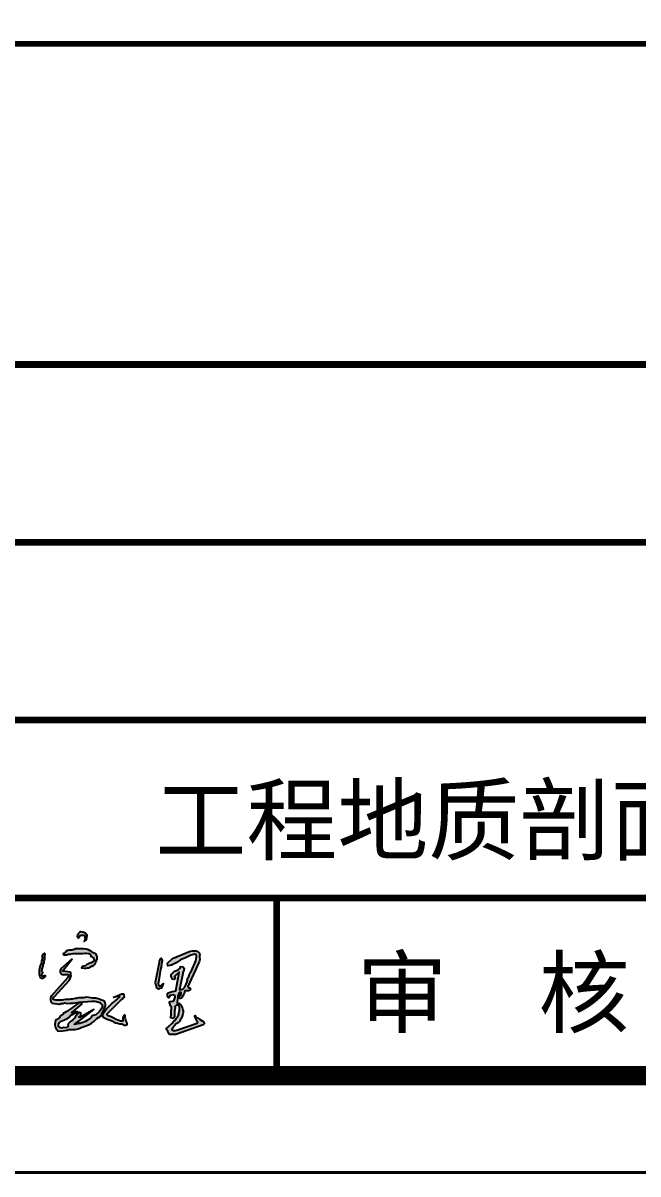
# Model space of a CAD drawing. Header units: millimetres. Extents: x -255 to 9196, y 129 to 426.
# Drawn here: x 7749.5 to 7781.3, y 129.3 to 188.8 of the extents above; entities that cross this region are included whole.
import ezdxf
from ezdxf.enums import TextEntityAlignment as Align

# ---------------------------------------------------------------- set-up
doc = ezdxf.new("R2010")
doc.units = ezdxf.units.MM
doc.layers.add('不打印', color=7, linetype='Continuous', plot=False)
doc.layers.add('地质-图框', color=7, linetype='Continuous')
doc.layers.add('地质-标注栏', color=7, linetype='Continuous')
doc.styles.get("Standard").update_dxf_attribs({"font": 'simfang_0.ttf', "height": 2.5})

msp = doc.modelspace()

# ---------------------------------------------------------------- hatches: boundary and pattern name
h = msp.add_hatch(color=256)
h.paths.add_polyline_path([(7752.74, 141.695), (7752.72, 141.71), (7752.682, 141.73), (7752.638, 141.751), (7752.597, 141.768), (7752.568, 141.768), (7752.489, 141.783), (7752.43, 141.78), (7752.419, 141.757), (7752.404, 141.736), (7752.375, 141.716), (7752.349, 141.687), (7752.325, 141.649), (7752.312, 141.62), (7752.316, 141.605), (7752.302, 141.535), (7752.31, 141.514), (7752.31, 141.505), (7752.319, 141.494), (7752.343, 141.464), (7752.359, 141.48), (7752.418, 141.541), (7752.428, 141.562), (7752.456, 141.59), (7752.477, 141.6), (7752.5, 141.609), (7752.557, 141.606), (7752.61, 141.606), (7752.665, 141.606), (7752.69, 141.568), (7752.69, 141.539), (7752.696, 141.503), (7752.711, 141.425), (7752.696, 141.366), (7752.686, 141.343), (7752.662, 141.278), (7752.744, 141.348), (7752.771, 141.4), (7752.808, 141.59), (7752.784, 141.643), (7752.761, 141.672)])
h.paths.add_polyline_path([(7752.969, 140.797), (7752.879, 140.848), (7752.764, 140.887), (7752.623, 140.912), (7752.551, 140.912), (7752.469, 140.91), (7752.4, 140.902), (7752.305, 140.899), (7752.184, 140.897), (7752.151, 140.871), (7752.074, 140.848), (7752.015, 140.833), (7751.879, 140.83), (7751.797, 140.812), (7751.707, 140.761), (7751.688, 140.747), (7751.67, 140.711), (7751.63, 140.675), (7751.601, 140.655), (7751.581, 140.646), (7751.589, 140.615), (7751.625, 140.602), (7751.779, 140.599), (7751.81, 140.62), (7751.884, 140.628), (7751.938, 140.635), (7751.971, 140.646), (7752.069, 140.658), (7752.158, 140.671), (7752.22, 140.666), (7752.377, 140.671), (7752.523, 140.661), (7752.569, 140.666), (7752.692, 140.677), (7752.756, 140.677), (7752.867, 140.658), (7752.938, 140.658), (7752.954, 140.646), (7752.967, 140.623), (7752.982, 140.592), (7753, 140.551), (7753.01, 140.515), (7753.078, 140.486), (7753.097, 140.474), (7753.123, 140.451), (7753.144, 140.42), (7753.167, 140.366), (7753.174, 140.33), (7753.174, 140.31), (7753.162, 140.274), (7753.12, 140.23), (7753.092, 140.23), (7753.054, 140.189), (7753.008, 140.184), (7752.915, 140.138), (7752.843, 140.115), (7752.777, 140.076), (7752.72, 140.033), (7752.628, 140.01), (7752.556, 139.983), (7752.532, 139.964), (7752.518, 139.923), (7752.566, 139.915), (7752.659, 139.905), (7752.764, 139.905), (7752.823, 139.915), (7752.908, 139.925), (7752.956, 139.948), (7753.033, 140), (7753.077, 140.007), (7753.149, 140.053), (7753.213, 140.1), (7753.251, 140.169), (7753.267, 140.225), (7753.333, 140.351), (7753.336, 140.428), (7753.328, 140.489), (7753.318, 140.548), (7753.277, 140.625), (7753.21, 140.658), (7753.174, 140.676), (7753.126, 140.699), (7753.09, 140.73), (7753.038, 140.758)])
h.paths.add_polyline_path([(7750.593, 140.22), (7750.595, 140.281), (7750.609, 140.326), (7750.62, 140.384), (7750.623, 140.433), (7750.623, 140.481), (7750.623, 140.511), (7750.634, 140.569), (7750.64, 140.597), (7750.637, 140.641), (7750.629, 140.66), (7750.617, 140.663), (7750.598, 140.669), (7750.59, 140.669), (7750.584, 140.652), (7750.558, 140.62), (7750.501, 140.591), (7750.493, 140.566), (7750.49, 140.547), (7750.49, 140.519), (7750.49, 140.494), (7750.493, 140.469), (7750.498, 140.428), (7750.493, 140.386), (7750.49, 140.367), (7750.476, 140.32), (7750.457, 140.259), (7750.451, 140.231), (7750.451, 140.196), (7750.451, 140.184), (7750.437, 140.146), (7750.421, 140.11), (7750.413, 140.096), (7750.396, 140.071), (7750.393, 140.024), (7750.371, 139.982), (7750.363, 139.96), (7750.343, 139.883), (7750.335, 139.827), (7750.332, 139.791), (7750.329, 139.733), (7750.329, 139.65), (7750.329, 139.62), (7750.332, 139.567), (7750.343, 139.529), (7750.36, 139.487), (7750.39, 139.421), (7750.44, 139.399), (7750.46, 139.387), (7750.523, 139.374), (7750.576, 139.412), (7750.601, 139.432), (7750.631, 139.465), (7750.664, 139.514), (7750.637, 139.515), (7750.601, 139.506), (7750.504, 139.473), (7750.482, 139.509), (7750.473, 139.54), (7750.471, 139.573), (7750.473, 139.606), (7750.518, 139.678), (7750.479, 139.731), (7750.479, 139.756), (7750.479, 139.816), (7750.479, 139.83), (7750.487, 139.844), (7750.49, 139.866), (7750.509, 139.919), (7750.529, 139.955), (7750.54, 139.999), (7750.545, 140.068), (7750.559, 140.112), (7750.573, 140.14), (7750.59, 140.176)])
h.paths.add_polyline_path([(7752.032, 140.392), (7751.451, 139.874), (7751.434, 139.82), (7751.419, 139.78), (7751.414, 139.734), (7751.419, 139.683), (7751.439, 139.652), (7751.448, 139.626), (7751.476, 139.603), (7751.505, 139.589), (7751.528, 139.583), (7751.585, 139.578), (7751.63, 139.569), (7751.65, 139.569), (7751.707, 139.569), (7751.773, 139.572), (7751.818, 139.572), (7751.83, 139.572), (7751.855, 139.538), (7751.861, 139.515), (7751.847, 139.467), (7751.821, 139.427), (7750.969, 138.467), (7750.911, 138.382), (7750.911, 138.288), (7750.929, 138.157), (7750.998, 138.093), (7751.369, 138.045), (7751.464, 138.075), (7751.555, 138.081), (7751.638, 138.106), (7751.784, 138.081), (7751.943, 138.087), (7752.077, 138.087), (7752.181, 138.112), (7752.42, 138.142), (7753.062, 138.2), (7753.202, 138.191), (7753.303, 138.179), (7753.493, 138.138), (7753.517, 138.071), (7753.585, 138.009), (7753.609, 137.954), (7753.566, 137.844), (7753.505, 137.74), (7753.432, 137.648), (7753.259, 137.487), (7753.06, 137.432), (7753.006, 137.336), (7752.928, 137.264), (7752.819, 137.197), (7752.723, 137.149), (7752.536, 137.083), (7752.433, 137.041), (7752.343, 137.041), (7752.24, 137.016), (7752.186, 137.004), (7752.162, 136.998), (7752.168, 137.035), (7752.24, 137.089), (7752.3, 137.113), (7752.379, 137.167), (7753.163, 137.77), (7752.427, 137.348), (7752.385, 137.372), (7752.427, 137.414), (7752.481, 137.475), (7752.481, 137.553), (7752.481, 137.577), (7752.421, 137.607), (7752.367, 137.595), (7752.331, 137.625), (7752.294, 137.649), (7752.21, 137.667), (7752.12, 137.643), (7752.083, 137.601), (7752.011, 137.601), (7752.536, 138.047), (7752.505, 138.101), (7752.499, 138.101), (7752.403, 138.125), (7751.993, 137.818), (7751.939, 137.788), (7751.884, 137.746), (7751.812, 137.685), (7751.734, 137.649), (7751.643, 137.595), (7751.595, 137.577), (7751.559, 137.517), (7751.535, 137.493), (7751.426, 137.426), (7751.408, 137.384), (7751.366, 137.312), (7751.336, 137.3), (7751.287, 137.276), (7751.263, 137.252), (7751.179, 137.209), (7751.143, 136.992), (7751.167, 136.866), (7751.191, 136.806), (7751.221, 136.745), (7751.317, 136.655), (7751.547, 136.661), (7751.776, 136.697), (7751.872, 136.739), (7752.083, 136.739), (7752.198, 136.733), (7752.343, 136.769), (7752.469, 136.812), (7752.505, 136.836), (7752.795, 136.938), (7752.922, 136.998), (7753.03, 137.065), (7753.151, 137.143), (7753.32, 137.306), (7753.482, 137.414), (7753.573, 137.529), (7753.621, 137.643), (7753.699, 137.782), (7753.724, 137.867), (7753.755, 137.946), (7753.753, 138.03), (7753.736, 138.117), (7753.728, 138.153), (7753.697, 138.192), (7753.62, 138.229), (7753.56, 138.248), (7753.477, 138.291), (7753.382, 138.324), (7753.254, 138.347), (7753.221, 138.349), (7753.092, 138.358), (7752.895, 138.384), (7752.759, 138.403), (7752.711, 138.393), (7752.632, 138.374), (7752.549, 138.372), (7752.44, 138.364), (7752.365, 138.366), (7752.288, 138.358), (7752.262, 138.345), (7752.185, 138.335), (7752.102, 138.32), (7752.044, 138.306), (7751.974, 138.297), (7751.914, 138.285), (7751.835, 138.289), (7751.754, 138.285), (7751.682, 138.279), (7751.597, 138.271), (7751.524, 138.254), (7751.404, 138.252), (7751.344, 138.25), (7751.273, 138.242), (7751.201, 138.244), (7751.108, 138.264), (7751.077, 138.285), (7751.058, 138.329), (7751.066, 138.389), (7751.124, 138.44), (7751.899, 139.291), (7751.96, 139.426), (7751.985, 139.509), (7751.977, 139.55), (7751.969, 139.65), (7751.935, 139.7), (7751.536, 139.743)])
h.paths.add_polyline_path([(7752.176, 137.567), (7752.207, 137.572), (7752.228, 137.574), (7752.318, 137.577), (7752.329, 137.569), (7752.336, 137.538), (7752.303, 137.507), (7752.272, 137.482), (7752.251, 137.456), (7752.202, 137.389), (7752.169, 137.335), (7752.158, 137.319), (7752.112, 137.271), (7752.086, 137.242), (7752.024, 137.193), (7751.991, 137.16), (7751.965, 137.144), (7751.919, 137.108), (7751.906, 137.095), (7751.867, 137.057), (7751.854, 137.044), (7751.834, 136.982), (7751.844, 136.912), (7751.813, 136.894), (7751.798, 136.879), (7751.769, 136.846), (7751.749, 136.838), (7751.594, 136.853), (7751.496, 136.825), (7751.439, 136.838), (7751.414, 136.838), (7751.347, 136.864), (7751.336, 136.879), (7751.318, 136.923), (7751.318, 136.951), (7751.323, 136.995), (7751.344, 137.049), (7751.39, 137.093), (7751.421, 137.126), (7751.465, 137.155), (7751.555, 137.188), (7751.646, 137.224), (7751.661, 137.237), (7751.705, 137.252), (7751.738, 137.26), (7751.808, 137.317), (7751.818, 137.325), (7751.875, 137.361), (7751.916, 137.41), (7751.937, 137.44), (7752.001, 137.469), (7752.058, 137.492)], flags=16)
h.paths.add_polyline_path([(7754.585, 138.293), (7754.649, 138.334), (7754.656, 138.349), (7754.726, 138.401), (7754.726, 138.425), (7754.711, 138.498), (7754.703, 138.534), (7754.692, 138.562), (7754.686, 138.57), (7754.609, 138.577), (7754.152, 138.392), (7754.378, 138.437), (7754.489, 138.442), (7754.494, 138.423), (7754.473, 138.4), (7754.412, 138.347), (7754.357, 138.297), (7754.328, 138.263), (7754.265, 138.213), (7754.202, 138.16), (7754.107, 138.089), (7753.98, 137.971), (7753.928, 137.928), (7753.859, 137.849), (7753.804, 137.794), (7753.764, 137.742), (7753.719, 137.689), (7753.706, 137.647), (7753.698, 137.62), (7753.667, 137.586), (7753.64, 137.547), (7753.622, 137.468), (7753.625, 137.42), (7753.643, 137.378), (7753.677, 137.339), (7753.769, 137.278), (7753.843, 137.244), (7754.049, 137.186), (7754.167, 137.123), (7754.204, 137.102), (7754.283, 137.068), (7754.383, 137.049), (7754.497, 137.012), (7754.547, 137.004), (7754.597, 137.01), (7754.681, 136.983), (7754.707, 136.962), (7754.734, 136.944), (7754.794, 136.933), (7754.85, 136.96), (7754.865, 137.01), (7754.855, 137.078), (7754.834, 137.115), (7754.821, 137.141), (7754.792, 137.22), (7754.773, 137.304), (7754.763, 137.349), (7754.755, 137.402), (7754.755, 137.452), (7754.747, 137.497), (7754.721, 137.465), (7754.699, 137.426), (7754.668, 137.357), (7754.665, 137.336), (7754.665, 137.307), (7754.665, 137.26), (7754.668, 137.236), (7754.665, 137.176), (7754.655, 137.174), (7754.548, 137.19), (7754.348, 137.259), (7754.118, 137.374), (7754.057, 137.412), (7753.957, 137.435), (7753.873, 137.466), (7753.827, 137.519)])
h.paths.add_polyline_path([(7756.615, 139.861), (7756.645, 139.962), (7756.645, 140.034), (7756.666, 140.094), (7756.67, 140.128), (7756.67, 140.162), (7756.683, 140.2), (7756.695, 140.238), (7756.704, 140.272), (7756.708, 140.306), (7756.695, 140.348), (7756.679, 140.382), (7756.635, 140.424), (7756.589, 140.395), (7756.526, 140.255), (7756.526, 140.191), (7756.322, 139.157), (7756.343, 139.076), (7756.377, 138.992), (7756.377, 138.945), (7756.407, 138.89), (7756.496, 138.835), (7756.534, 138.839), (7756.585, 138.864), (7756.666, 138.894), (7756.712, 138.958), (7756.751, 139.119), (7756.606, 138.996), (7756.598, 138.979), (7756.56, 138.979), (7756.522, 139.008), (7756.509, 139.025), (7756.496, 139.123), (7756.509, 139.187)])
h.paths.add_polyline_path([(7757.635, 140.339), (7757.901, 140.447), (7757.959, 140.476), (7758.175, 140.584), (7758.312, 140.613), (7758.355, 140.627), (7758.441, 140.606), (7758.456, 140.57), (7758.463, 140.483), (7758.427, 140.289), (7758.204, 139.764), (7758.168, 139.713), (7758.103, 139.57), (7758.074, 139.469), (7757.995, 139.368), (7757.995, 139.289), (7757.959, 139.159), (7757.93, 139.073), (7757.837, 138.908), (7757.779, 138.828), (7757.693, 138.8), (7757.585, 138.785), (7757.768, 139.72), (7757.815, 139.79), (7757.829, 139.879), (7757.793, 139.936), (7757.736, 139.98), (7757.628, 139.994), (7757.613, 139.98), (7757.62, 139.928), (7757.621, 139.9), (7757.527, 139.843), (7757.433, 139.785), (7757.333, 139.742), (7757.275, 139.692), (7757.217, 139.649), (7757.167, 139.598), (7757.153, 139.548), (7757.153, 139.483), (7757.167, 139.433), (7757.181, 139.397), (7757.21, 139.332), (7757.304, 139.318), (7757.347, 139.347), (7757.354, 139.39), (7757.347, 139.44), (7757.318, 139.476), (7757.57, 139.706), (7757.401, 138.735), (7757.332, 138.722), (7757.204, 138.699), (7757.099, 138.667), (7756.999, 138.63), (7756.967, 138.594), (7756.967, 138.525), (7756.967, 138.48), (7756.98, 138.416), (7757.003, 138.388), (7757.04, 138.375), (7757.081, 138.493), (7757.287, 138.521), (7757.337, 138.498), (7757.351, 138.452), (7757.351, 138.397), (7757.319, 138.306), (7757.305, 138.251), (7757.291, 138.219), (7757.273, 138.201), (7757.213, 138.196), (7757.204, 138.196), (7757.104, 138.187), (7757.072, 138.16), (7757.063, 138.114), (7757.095, 138.023), (7757.104, 137.973), (7757.168, 137.918), (7757.177, 137.868), (7757.172, 137.808), (7757.154, 137.721), (7757.154, 137.658), (7757.154, 137.543), (7757.154, 137.475), (7757.14, 137.406), (7757.14, 137.338), (7757.259, 137.31), (7757.296, 137.333), (7757.319, 137.411), (7757.319, 137.525), (7757.323, 137.69), (7757.36, 137.854), (7757.341, 137.909), (7757.405, 137.968), (7757.433, 138.005), (7757.511, 138.018), (7757.52, 138.018), (7757.561, 137.941), (7757.584, 137.872), (7757.584, 137.84), (7757.584, 137.772), (7757.588, 137.676), (7757.556, 137.607), (7757.542, 137.543), (7757.529, 137.498), (7757.524, 137.466), (7757.511, 137.443), (7757.501, 137.411), (7757.483, 137.37), (7757.424, 137.315), (7757.41, 137.306), (7757.378, 137.256), (7757.341, 137.201), (7757.291, 137.164), (7757.191, 137.05), (7757.031, 136.9), (7757.017, 136.881), (7756.958, 136.831), (7756.916, 136.804), (7756.907, 136.79), (7756.907, 136.735), (7756.98, 136.648), (7756.999, 136.557), (7757.067, 136.475), (7757.195, 136.47), (7757.296, 136.475), (7757.392, 136.47), (7758.814, 136.968), (7758.843, 137.014), (7758.857, 137.034), (7758.863, 137.054), (7758.834, 137.122), (7758.754, 137.182), (7758.623, 137.265), (7758.517, 137.331), (7758.44, 137.359), (7758.391, 137.453), (7758.374, 137.411), (7758.374, 137.371), (7758.403, 137.313), (7758.431, 137.279), (7758.463, 137.225), (7758.474, 137.191), (7758.497, 137.168), (7758.534, 137.091), (7758.503, 137.062), (7757.445, 136.696), (7757.382, 136.685), (7757.331, 136.685), (7757.311, 136.673), (7757.231, 136.679), (7757.181, 136.712), (7757.214, 136.804), (7757.339, 136.945), (7757.347, 136.97), (7757.372, 137.003), (7757.522, 137.078), (7757.597, 137.17), (7757.621, 137.219), (7757.68, 137.319), (7757.713, 137.419), (7757.754, 137.55), (7757.769, 137.608), (7757.769, 137.697), (7757.754, 137.755), (7757.738, 137.813), (7757.727, 137.861), (7757.685, 137.951), (7757.674, 137.966), (7757.632, 138.019), (7757.611, 138.051), (7757.564, 138.093), (7757.542, 138.098), (7757.463, 138.13), (7757.458, 138.156), (7757.511, 138.518), (7757.522, 138.471), (7757.531, 138.443), (7757.541, 138.41), (7757.541, 138.382), (7757.592, 138.33), (7757.635, 138.344), (7757.654, 138.358), (7757.729, 138.41), (7757.757, 138.462), (7757.786, 138.533), (7757.819, 138.58), (7757.866, 138.726), (7758.002, 138.726), (7758.064, 138.74), (7758.106, 138.768), (7758.144, 138.806), (7758.111, 138.881), (7758.097, 138.89), (7758.04, 138.886), (7758.021, 138.952), (7758.591, 140.228), (7758.615, 140.303), (7758.629, 140.359), (7758.621, 140.499), (7758.621, 140.536), (7758.641, 140.613), (7758.618, 140.673), (7758.567, 140.736), (7758.554, 140.753), (7758.524, 140.767), (7758.443, 140.803), (7758.393, 140.807), (7758.262, 140.807), (7758.141, 140.787), (7757.222, 140.411), (7756.971, 140.16), (7756.982, 140.034), (7757.167, 140.059), (7757.412, 140.188)])
h.paths.add_polyline_path([(7757.561, 138.65), (7757.606, 138.654), (7757.641, 138.65), (7757.677, 138.623), (7757.677, 138.601), (7757.646, 138.498), (7757.601, 138.463), (7757.537, 138.523)], flags=16)

# ---------------------------------------------------------------- linework, layer by layer
at = {"const_width": 0.345}
for points in [[(7716.631, 171.112), (7900.49, 171.112), (7900.49, 134.34), (7716.631, 134.34), (7716.631, 171.112)], [(7716.631, 171.112), (7900.49, 171.112), (7900.49, 134.34), (7716.631, 134.34), (7716.631, 171.112)], [(7716.631, 161.919), (7900.49, 161.919)], [(7716.631, 152.726), (7900.49, 152.726)], [(7716.631, 143.533), (7900.49, 143.533)], [(7739.613, 143.533), (7900.49, 143.533)], [(7762.601, 143.533), (7762.601, 134.34)]]:
    msp.add_lwpolyline(points, dxfattribs=at)
for points in [[(7752.359, 141.48), (7752.418, 141.541), (7752.428, 141.562), (7752.456, 141.59), (7752.477, 141.6), (7752.5, 141.609), (7752.557, 141.606), (7752.61, 141.606), (7752.665, 141.606), (7752.69, 141.568), (7752.69, 141.539), (7752.696, 141.503), (7752.711, 141.425), (7752.696, 141.366), (7752.686, 141.343), (7752.662, 141.278), (7752.744, 141.348), (7752.771, 141.4), (7752.808, 141.59), (7752.784, 141.643), (7752.761, 141.672), (7752.74, 141.695), (7752.72, 141.71), (7752.682, 141.73), (7752.638, 141.751), (7752.597, 141.768), (7752.568, 141.768), (7752.489, 141.783), (7752.43, 141.78), (7752.419, 141.757), (7752.404, 141.736), (7752.375, 141.716), (7752.349, 141.687), (7752.325, 141.649), (7752.312, 141.62), (7752.316, 141.605), (7752.302, 141.535), (7752.31, 141.514), (7752.31, 141.505), (7752.319, 141.494), (7752.343, 141.464), (7752.359, 141.48)], [(7750.552, 140.617), (7750.501, 140.591), (7750.493, 140.566), (7750.49, 140.547), (7750.49, 140.519), (7750.49, 140.494), (7750.493, 140.469), (7750.498, 140.428), (7750.493, 140.386), (7750.49, 140.367), (7750.476, 140.32), (7750.457, 140.259), (7750.451, 140.231), (7750.451, 140.196), (7750.451, 140.184), (7750.437, 140.146), (7750.421, 140.11), (7750.413, 140.096), (7750.396, 140.071), (7750.393, 140.024), (7750.371, 139.982), (7750.363, 139.96), (7750.343, 139.883), (7750.335, 139.827), (7750.332, 139.791), (7750.329, 139.733), (7750.329, 139.65), (7750.329, 139.62), (7750.332, 139.567), (7750.343, 139.529), (7750.36, 139.487), (7750.39, 139.421), (7750.44, 139.399), (7750.46, 139.387), (7750.523, 139.374), (7750.576, 139.412), (7750.601, 139.432), (7750.631, 139.465), (7750.664, 139.514), (7750.637, 139.515), (7750.601, 139.506), (7750.504, 139.473), (7750.482, 139.509), (7750.473, 139.54), (7750.471, 139.573), (7750.473, 139.606), (7750.518, 139.678), (7750.479, 139.731), (7750.479, 139.756), (7750.479, 139.816), (7750.479, 139.83), (7750.487, 139.844), (7750.49, 139.866), (7750.509, 139.919), (7750.529, 139.955), (7750.54, 139.999), (7750.545, 140.068), (7750.559, 140.112), (7750.573, 140.14), (7750.59, 140.176), (7750.593, 140.22), (7750.595, 140.281), (7750.609, 140.326), (7750.62, 140.384), (7750.623, 140.433), (7750.623, 140.481), (7750.623, 140.511), (7750.634, 140.569), (7750.64, 140.597), (7750.637, 140.641), (7750.629, 140.66), (7750.617, 140.663), (7750.598, 140.669), (7750.59, 140.669), (7750.584, 140.652), (7750.559, 140.622), (7750.552, 140.617)], [(7751.625, 140.602), (7751.779, 140.599), (7751.81, 140.62), (7751.884, 140.628), (7751.938, 140.635), (7751.971, 140.646), (7752.069, 140.658), (7752.158, 140.671), (7752.22, 140.666), (7752.377, 140.671), (7752.523, 140.661), (7752.569, 140.666), (7752.692, 140.677), (7752.756, 140.677), (7752.867, 140.658), (7752.938, 140.658), (7752.954, 140.646), (7752.967, 140.623), (7752.982, 140.592), (7753, 140.551), (7753.01, 140.515), (7753.078, 140.486), (7753.097, 140.474), (7753.123, 140.451), (7753.144, 140.42), (7753.167, 140.366), (7753.174, 140.33), (7753.174, 140.31), (7753.162, 140.274), (7753.12, 140.23), (7753.092, 140.23), (7753.054, 140.189), (7753.008, 140.184), (7752.915, 140.138), (7752.843, 140.115), (7752.777, 140.076), (7752.72, 140.033), (7752.628, 140.01), (7752.556, 139.983), (7752.532, 139.964), (7752.518, 139.923), (7752.566, 139.915), (7752.659, 139.905), (7752.764, 139.905), (7752.823, 139.915), (7752.908, 139.925), (7752.956, 139.948), (7753.033, 140), (7753.077, 140.007), (7753.149, 140.053), (7753.213, 140.1), (7753.251, 140.169), (7753.267, 140.225), (7753.333, 140.351), (7753.336, 140.428), (7753.328, 140.489), (7753.318, 140.548), (7753.277, 140.625), (7753.21, 140.658), (7753.174, 140.676), (7753.126, 140.699), (7753.09, 140.73), (7753.038, 140.758), (7752.969, 140.797), (7752.879, 140.848), (7752.764, 140.887), (7752.623, 140.912), (7752.551, 140.912), (7752.469, 140.91), (7752.4, 140.902), (7752.305, 140.899), (7752.184, 140.897), (7752.151, 140.871), (7752.074, 140.848), (7752.015, 140.833), (7751.879, 140.83), (7751.797, 140.812), (7751.707, 140.761), (7751.688, 140.747), (7751.67, 140.711), (7751.63, 140.675), (7751.601, 140.655), (7751.581, 140.646), (7751.589, 140.615), (7751.625, 140.602)], [(7756.589, 140.395), (7756.526, 140.255), (7756.526, 140.191), (7756.322, 139.157), (7756.343, 139.076), (7756.377, 138.992), (7756.377, 138.945), (7756.407, 138.89), (7756.496, 138.835), (7756.534, 138.839), (7756.585, 138.864), (7756.585, 138.864), (7756.666, 138.894), (7756.712, 138.958), (7756.751, 139.119), (7756.606, 138.996), (7756.598, 138.979), (7756.56, 138.979), (7756.522, 139.008), (7756.509, 139.025), (7756.496, 139.123), (7756.509, 139.187), (7756.615, 139.861), (7756.645, 139.962), (7756.645, 140.034), (7756.666, 140.094), (7756.67, 140.128), (7756.67, 140.162), (7756.683, 140.2), (7756.695, 140.238), (7756.704, 140.272), (7756.708, 140.306), (7756.695, 140.348), (7756.679, 140.382), (7756.635, 140.424), (7756.635, 140.424), (7756.589, 140.395)], [(7756.971, 140.16), (7757.222, 140.411), (7758.141, 140.787), (7758.262, 140.807), (7758.393, 140.807), (7758.443, 140.803), (7758.524, 140.767), (7758.554, 140.753), (7758.567, 140.736), (7758.618, 140.673), (7758.641, 140.613), (7758.621, 140.536), (7758.621, 140.499), (7758.629, 140.359), (7758.615, 140.303), (7758.591, 140.228), (7758.021, 138.952), (7758.04, 138.886), (7758.097, 138.89), (7758.111, 138.881), (7758.144, 138.806), (7758.106, 138.768), (7758.064, 138.74), (7758.002, 138.726), (7757.866, 138.726), (7757.819, 138.58), (7757.786, 138.533), (7757.757, 138.462), (7757.729, 138.41), (7757.654, 138.358), (7757.635, 138.344), (7757.592, 138.33), (7757.541, 138.382), (7757.541, 138.41), (7757.531, 138.443), (7757.522, 138.471), (7757.512, 138.514), (7757.511, 138.515), (7757.458, 138.156), (7757.463, 138.13), (7757.542, 138.098), (7757.564, 138.093), (7757.611, 138.051), (7757.632, 138.019), (7757.674, 137.966), (7757.685, 137.951), (7757.727, 137.861), (7757.738, 137.813), (7757.754, 137.755), (7757.769, 137.697), (7757.769, 137.608), (7757.754, 137.55), (7757.713, 137.419), (7757.68, 137.319), (7757.621, 137.219), (7757.597, 137.17), (7757.522, 137.078), (7757.372, 137.003), (7757.347, 136.97), (7757.339, 136.945), (7757.214, 136.804), (7757.181, 136.712), (7757.231, 136.679), (7757.311, 136.673), (7757.331, 136.685), (7757.382, 136.685), (7757.445, 136.696), (7758.503, 137.062), (7758.534, 137.091), (7758.497, 137.168), (7758.474, 137.191), (7758.463, 137.225), (7758.431, 137.279), (7758.403, 137.313), (7758.374, 137.371), (7758.374, 137.411), (7758.391, 137.453), (7758.44, 137.359), (7758.517, 137.331), (7758.623, 137.265), (7758.754, 137.182), (7758.834, 137.122), (7758.863, 137.054), (7758.857, 137.034), (7758.843, 137.014), (7758.814, 136.968), (7757.392, 136.47), (7757.296, 136.475), (7757.195, 136.47), (7757.067, 136.475), (7756.999, 136.557), (7756.98, 136.648), (7756.907, 136.735), (7756.907, 136.79), (7756.916, 136.804), (7756.958, 136.831), (7757.017, 136.881), (7757.031, 136.9), (7757.191, 137.05), (7757.291, 137.164), (7757.341, 137.201), (7757.378, 137.256), (7757.41, 137.306), (7757.424, 137.315), (7757.483, 137.37), (7757.501, 137.411), (7757.511, 137.443), (7757.524, 137.466), (7757.529, 137.498), (7757.542, 137.543), (7757.556, 137.607), (7757.588, 137.676), (7757.584, 137.772), (7757.584, 137.84), (7757.584, 137.872), (7757.561, 137.941), (7757.52, 138.018), (7757.511, 138.018), (7757.433, 138.005), (7757.405, 137.968), (7757.341, 137.909), (7757.36, 137.854), (7757.323, 137.69), (7757.319, 137.525), (7757.319, 137.411), (7757.296, 137.333), (7757.259, 137.31), (7757.14, 137.338), (7757.14, 137.406), (7757.154, 137.475), (7757.154, 137.543), (7757.154, 137.658), (7757.154, 137.721), (7757.172, 137.808), (7757.177, 137.868), (7757.168, 137.918), (7757.104, 137.973), (7757.095, 138.023), (7757.063, 138.114), (7757.072, 138.16), (7757.104, 138.187), (7757.204, 138.196), (7757.213, 138.196), (7757.273, 138.201), (7757.291, 138.219), (7757.305, 138.251), (7757.319, 138.306), (7757.351, 138.397), (7757.351, 138.452), (7757.337, 138.498), (7757.287, 138.521), (7757.081, 138.493), (7757.04, 138.375), (7757.003, 138.388), (7756.98, 138.416), (7756.967, 138.48), (7756.967, 138.525), (7756.967, 138.594), (7756.999, 138.63), (7757.099, 138.667), (7757.204, 138.699), (7757.332, 138.722), (7757.401, 138.735), (7757.57, 139.706), (7757.318, 139.476), (7757.347, 139.44), (7757.354, 139.39), (7757.347, 139.347), (7757.304, 139.318), (7757.21, 139.332), (7757.181, 139.397), (7757.167, 139.433), (7757.153, 139.483), (7757.153, 139.548), (7757.167, 139.598), (7757.217, 139.649), (7757.275, 139.692), (7757.333, 139.742), (7757.433, 139.785), (7757.527, 139.843), (7757.621, 139.9), (7757.62, 139.928), (7757.613, 139.98), (7757.628, 139.994), (7757.736, 139.98), (7757.793, 139.936), (7757.829, 139.879), (7757.815, 139.79), (7757.768, 139.72), (7757.585, 138.785), (7757.693, 138.8), (7757.779, 138.828), (7757.837, 138.908), (7757.93, 139.073), (7757.959, 139.159), (7757.995, 139.289), (7757.995, 139.368), (7758.074, 139.469), (7758.103, 139.57), (7758.168, 139.713), (7758.204, 139.764), (7758.427, 140.289), (7758.463, 140.483), (7758.456, 140.57), (7758.441, 140.606), (7758.355, 140.627), (7758.312, 140.613), (7758.175, 140.584), (7757.959, 140.476), (7757.901, 140.447), (7757.635, 140.339), (7757.412, 140.188), (7757.167, 140.059), (7756.982, 140.034), (7756.971, 140.16)], [(7752.032, 140.392), (7751.451, 139.874), (7751.434, 139.82), (7751.419, 139.78), (7751.414, 139.734), (7751.419, 139.683), (7751.439, 139.652), (7751.448, 139.626), (7751.476, 139.603), (7751.505, 139.589), (7751.528, 139.583), (7751.585, 139.578), (7751.63, 139.569), (7751.65, 139.569), (7751.707, 139.569), (7751.773, 139.572), (7751.818, 139.572), (7751.83, 139.572), (7751.855, 139.538), (7751.861, 139.515), (7751.847, 139.467), (7751.821, 139.427), (7750.969, 138.467), (7750.911, 138.382), (7750.911, 138.288), (7750.929, 138.157), (7750.998, 138.093), (7751.369, 138.045), (7751.464, 138.075), (7751.555, 138.081), (7751.638, 138.106), (7751.784, 138.081), (7751.943, 138.087), (7752.077, 138.087), (7752.181, 138.112), (7752.42, 138.142), (7753.062, 138.2), (7753.202, 138.191), (7753.303, 138.179), (7753.493, 138.138), (7753.517, 138.071), (7753.585, 138.009), (7753.609, 137.954), (7753.566, 137.844), (7753.505, 137.74), (7753.432, 137.648), (7753.259, 137.487), (7753.06, 137.432), (7753.006, 137.336), (7752.928, 137.264), (7752.819, 137.197), (7752.723, 137.149), (7752.536, 137.083), (7752.433, 137.041), (7752.343, 137.041), (7752.24, 137.016), (7752.186, 137.004), (7752.162, 136.998), (7752.168, 137.035), (7752.24, 137.089), (7752.3, 137.113), (7752.379, 137.167), (7753.163, 137.77), (7752.427, 137.348), (7752.385, 137.372), (7752.427, 137.414), (7752.481, 137.475), (7752.481, 137.553), (7752.481, 137.577), (7752.421, 137.607), (7752.367, 137.595), (7752.331, 137.625), (7752.294, 137.649), (7752.21, 137.667), (7752.12, 137.643), (7752.083, 137.601), (7752.011, 137.601), (7752.536, 138.047), (7752.505, 138.101), (7752.499, 138.101), (7752.403, 138.125), (7751.993, 137.818), (7751.939, 137.788), (7751.884, 137.746), (7751.812, 137.685), (7751.734, 137.649), (7751.643, 137.595), (7751.595, 137.577), (7751.559, 137.517), (7751.535, 137.493), (7751.426, 137.426), (7751.408, 137.384), (7751.366, 137.312), (7751.336, 137.3), (7751.287, 137.276), (7751.263, 137.252), (7751.179, 137.209), (7751.143, 136.992), (7751.167, 136.866), (7751.191, 136.806), (7751.221, 136.745), (7751.317, 136.655), (7751.547, 136.661), (7751.776, 136.697), (7751.872, 136.739), (7752.083, 136.739), (7752.198, 136.733), (7752.343, 136.769), (7752.469, 136.812), (7752.505, 136.836), (7752.795, 136.938), (7752.922, 136.998), (7753.03, 137.065), (7753.151, 137.143), (7753.32, 137.306), (7753.482, 137.414), (7753.573, 137.529), (7753.621, 137.643), (7753.699, 137.782), (7753.724, 137.867), (7753.755, 137.946), (7753.753, 138.03), (7753.736, 138.117), (7753.728, 138.153), (7753.697, 138.192), (7753.62, 138.229), (7753.56, 138.248), (7753.477, 138.291), (7753.382, 138.324), (7753.254, 138.347), (7753.221, 138.349), (7753.092, 138.358), (7752.895, 138.384), (7752.759, 138.403), (7752.711, 138.393), (7752.632, 138.374), (7752.549, 138.372), (7752.44, 138.364), (7752.365, 138.366), (7752.288, 138.358), (7752.262, 138.345), (7752.185, 138.335), (7752.102, 138.32), (7752.044, 138.306), (7751.974, 138.297), (7751.914, 138.285), (7751.835, 138.289), (7751.754, 138.285), (7751.682, 138.279), (7751.597, 138.271), (7751.524, 138.254), (7751.404, 138.252), (7751.344, 138.25), (7751.273, 138.242), (7751.201, 138.244), (7751.108, 138.264), (7751.077, 138.285), (7751.058, 138.329), (7751.066, 138.389), (7751.124, 138.44), (7751.899, 139.291), (7751.96, 139.426), (7751.985, 139.509), (7751.977, 139.55), (7751.969, 139.65), (7751.935, 139.7), (7751.536, 139.743), (7752.032, 140.392)], [(7757.561, 138.65), (7757.537, 138.523), (7757.601, 138.463), (7757.646, 138.498), (7757.677, 138.601), (7757.677, 138.623), (7757.641, 138.65), (7757.606, 138.654), (7757.561, 138.65)], [(7754.152, 138.392), (7754.609, 138.577), (7754.686, 138.57), (7754.692, 138.562), (7754.703, 138.534), (7754.711, 138.498), (7754.726, 138.425), (7754.726, 138.401), (7754.656, 138.349), (7754.649, 138.334), (7754.585, 138.293), (7753.827, 137.519), (7753.873, 137.466), (7753.957, 137.435), (7754.057, 137.412), (7754.118, 137.374), (7754.348, 137.259), (7754.548, 137.19), (7754.655, 137.174), (7754.665, 137.176), (7754.668, 137.236), (7754.665, 137.26), (7754.665, 137.307), (7754.665, 137.336), (7754.668, 137.357), (7754.699, 137.426), (7754.721, 137.465), (7754.747, 137.497), (7754.755, 137.452), (7754.755, 137.402), (7754.763, 137.349), (7754.773, 137.304), (7754.792, 137.22), (7754.821, 137.141), (7754.834, 137.115), (7754.855, 137.078), (7754.865, 137.01), (7754.85, 136.96), (7754.794, 136.933), (7754.734, 136.944), (7754.707, 136.962), (7754.681, 136.983), (7754.597, 137.01), (7754.547, 137.004), (7754.497, 137.012), (7754.383, 137.049), (7754.283, 137.068), (7754.204, 137.102), (7754.167, 137.123), (7754.049, 137.186), (7753.843, 137.244), (7753.769, 137.278), (7753.677, 137.339), (7753.643, 137.378), (7753.625, 137.42), (7753.622, 137.468), (7753.64, 137.547), (7753.667, 137.586), (7753.698, 137.62), (7753.706, 137.647), (7753.719, 137.689), (7753.764, 137.742), (7753.804, 137.794), (7753.859, 137.849), (7753.928, 137.928), (7753.98, 137.971), (7754.107, 138.089), (7754.202, 138.16), (7754.265, 138.213), (7754.328, 138.263), (7754.357, 138.297), (7754.412, 138.347), (7754.473, 138.4), (7754.494, 138.423), (7754.489, 138.442), (7754.378, 138.437), (7754.152, 138.392)], [(7752.176, 137.567), (7752.058, 137.492), (7752.001, 137.469), (7751.937, 137.44), (7751.916, 137.41), (7751.875, 137.361), (7751.818, 137.325), (7751.808, 137.317), (7751.738, 137.26), (7751.705, 137.252), (7751.661, 137.237), (7751.646, 137.224), (7751.555, 137.188), (7751.465, 137.155), (7751.421, 137.126), (7751.39, 137.093), (7751.344, 137.049), (7751.323, 136.995), (7751.318, 136.951), (7751.318, 136.923), (7751.336, 136.879), (7751.347, 136.864), (7751.414, 136.838), (7751.439, 136.838), (7751.496, 136.825), (7751.594, 136.853), (7751.749, 136.838), (7751.769, 136.846), (7751.798, 136.879), (7751.813, 136.894), (7751.844, 136.912), (7751.834, 136.982), (7751.854, 137.044), (7751.867, 137.057), (7751.906, 137.095), (7751.919, 137.108), (7751.965, 137.144), (7751.991, 137.16), (7752.024, 137.193), (7752.086, 137.242), (7752.112, 137.271), (7752.158, 137.319), (7752.169, 137.335), (7752.202, 137.389), (7752.251, 137.456), (7752.272, 137.482), (7752.303, 137.507), (7752.336, 137.538), (7752.329, 137.569), (7752.318, 137.577), (7752.228, 137.574), (7752.207, 137.572), (7752.176, 137.567)]]:
    msp.add_lwpolyline(points)
at = {"layer": '不打印', "linetype": 'Continuous', "const_width": 0.15}
msp.add_lwpolyline([(7485.49, 129.34), (7905.49, 129.34), (7905.49, 426.34), (7485.49, 426.34), (7485.49, 129.34)], dxfattribs=at)
at = {"layer": '地质-图框', "linetype": 'Continuous', "const_width": 1}
msp.add_lwpolyline([(7490.49, 134.34), (7900.49, 134.34), (7900.49, 421.34), (7490.49, 421.34), (7490.49, 134.34), (7900.49, 134.34)], dxfattribs=at)
at = {"layer": '地质-标注栏', "color": 7, "linetype": 'Continuous', "const_width": 0.3}
msp.add_lwpolyline([(7498.195, 187.69), (7892.781, 187.69)], dxfattribs=at)

# ---------------------------------------------------------------- texts
msp.add_text('工程地质剖面图', height=3.4474).set_placement((7772.794, 145.845), align=Align.CENTER)
msp.add_text('审  核', height=3.4474).set_placement((7766.737, 136.919))

doc.saveas('drawing.dxf')
